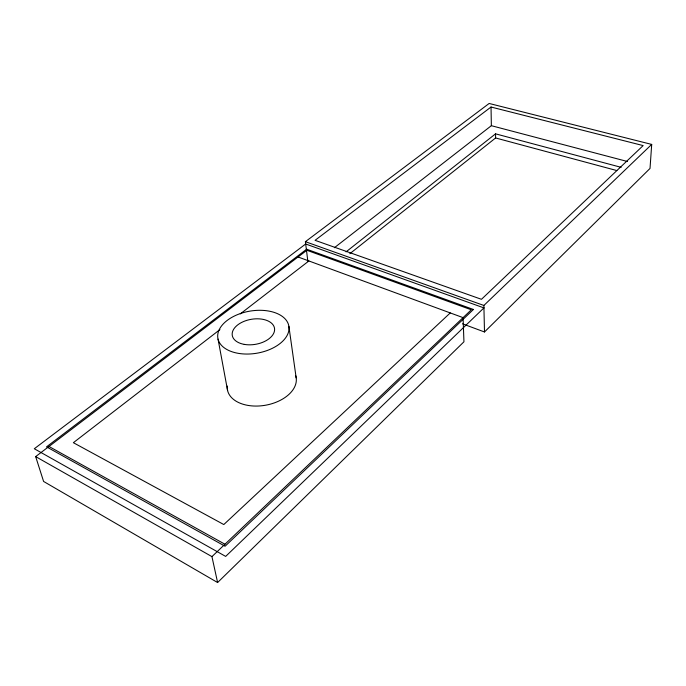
<?xml version="1.0" encoding="UTF-8"?>
<svg xmlns="http://www.w3.org/2000/svg" width="686" height="686" viewBox="0 0 686 686"><rect width="100%" height="100%" fill="white"/><g stroke="black" fill="none" stroke-linecap="round" stroke-linejoin="round"><path stroke-width="1.03" d="M307.877 261.495L305.399 241.686L489.144 103.466L651.7 144.412L650.019 168.439L484.496 331.973L462.501 323.818M217.599 582.534L211.94 556.62L471.325 309.78L306.865 250.27L35.663 456.602L43.595 481.443L217.599 582.534L463.942 341.791L463.076 317.635L298.05 256.976M484.496 331.973L483.879 305.459L651.7 144.412M450.256 312.927L223.808 524.55L73.368 442.693L219.932 329.597M349.86 253.691L495.609 137.963L495.549 133.839L621.156 167.341M346.044 251.873L495.549 133.839M334.391 247.723L491.356 125.692L627.433 161.493M240.263 313.914L308.88 260.963M491.03 107.025L315.063 240.323L481.461 299.31L643.151 145.586L491.03 107.025L491.356 125.692M495.609 137.963L616.817 170.557M305.399 241.686L483.879 305.459M48.98 446.475L224.957 544.23M35.663 456.602L211.94 556.62M218.045 339.107L227.606 390.6M288.892 326.365A36.006 21.326 -9.7 0 1 238.325 353.35A36.006 21.326 -9.7 0 1 232.854 316.812A36.006 21.326 -9.7 0 1 288.892 326.365L296.172 377.832M295.657 375.628A34.883 21.926 -10.2 0 1 264.161 405.452A34.883 21.926 -10.2 0 1 227.28 386.055M483.93 307.903L225.668 556.406L34.3 448.747L305.682 243.993L483.93 307.903M473.426 309.472L225.077 546.245L46.537 446.852L306.668 249.215L473.426 309.472M244.25 344.381A21.429 12.691 -9.7 0 0 274.546 328.491A21.429 12.691 -9.7 0 0 241.361 322.583A21.429 12.691 -9.7 0 0 244.25 344.381"/></g></svg>
